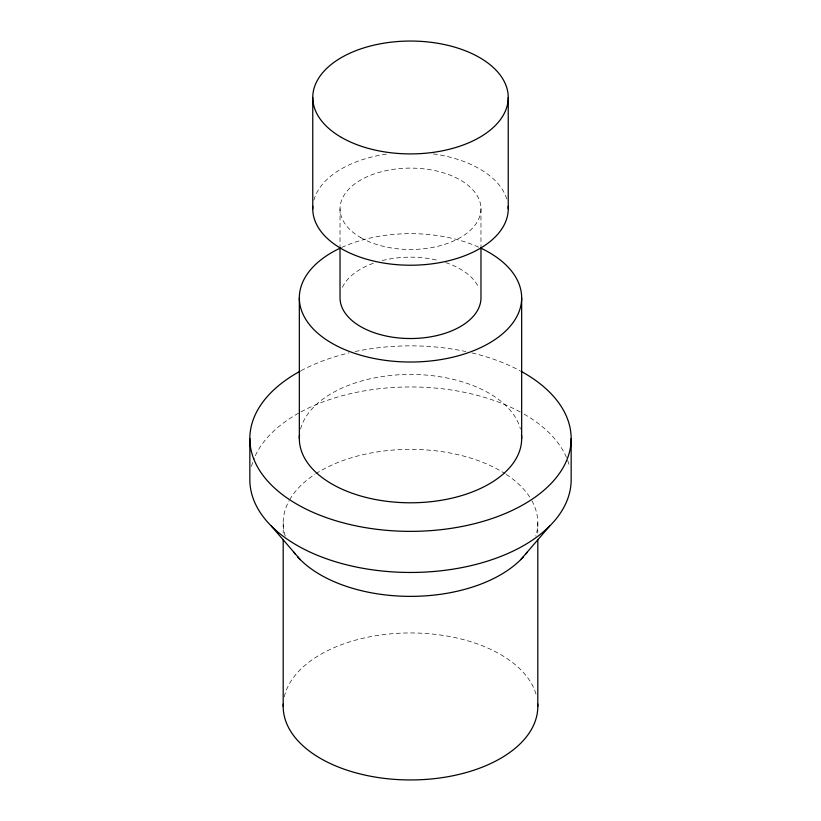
<?xml version="1.0" encoding="UTF-8"?>
<svg xmlns="http://www.w3.org/2000/svg" width="821" height="821" viewBox="0 0 821 821"><rect width="100%" height="100%" fill="white"/><g stroke="black" fill="none" stroke-linecap="round" stroke-linejoin="round"><path stroke-width="0.62" stroke-dasharray="4.11 3.08" d="M537.806 522.864L537.806 533.065M480.973 208.791L480.973 245.684M340.027 208.791L340.027 245.684M283.194 522.864L283.194 533.065M284.282 696.855A127.306 73.5 0 0 1 410.5 632.95A127.306 73.5 0 0 1 536.718 696.855M285.246 536.041A127.306 73.5 0 0 1 289.074 500.779M289.639 499.763A127.306 73.5 0 0 1 314.802 474.384M315.911 473.666A127.306 73.5 0 0 1 505.089 473.666M506.198 474.384A127.306 73.5 0 0 1 531.361 499.763M531.926 500.779A127.306 73.5 0 0 1 535.754 536.041M251.503 466.39A160.659 92.752 0 0 1 254.284 458.036M255.31 455.706A160.659 92.752 0 0 1 299.993 412.388M301.04 411.814A160.659 92.752 0 0 1 522.053 412.963M524.106 414.123A160.659 92.752 0 0 1 567.188 459.216M567.639 460.396A160.659 92.752 0 0 1 569.497 466.39M301.04 370.712A160.659 92.752 0 0 1 349.017 352.917M355.175 351.532A160.659 92.752 0 0 1 465.825 351.532M471.983 352.917A160.659 92.752 0 0 1 519.96 370.712M300.578 429.034A111.163 64.182 0 0 1 410.5 374.438A111.163 64.182 0 0 1 520.422 429.034M341.669 247.449A111.163 64.182 0 0 1 479.331 247.449M342.429 287.309A70.473 40.691 0 0 1 375.269 262.607M382.309 260.555A70.473 40.691 0 0 1 438.691 260.555M445.731 262.607A70.473 40.691 0 0 1 478.571 287.309M313.899 200.201A97.74 56.433 0 0 1 387.666 153.927M433.334 153.927A97.74 56.433 0 0 1 507.101 200.201M360.665 237.567A70.473 40.691 0 0 0 478.571 219.32A70.473 40.691 0 0 0 392.264 169.495A70.473 40.691 0 0 0 360.665 237.567"/><path stroke-width="1.23" d="M520.75 559.614L549.639 526.087M271.361 526.087L300.25 559.614M571.159 438.609L571.159 479.71A160.659 92.752 0 0 1 410.5 572.463A160.659 92.752 0 0 1 249.841 479.71L249.841 438.609M537.806 539.438L537.806 706.45M521.663 297.838L521.663 438.609M508.24 97.483L508.24 208.791M480.973 246.957L480.973 297.838A70.473 40.691 0 0 1 410.5 338.529A70.473 40.691 0 0 1 340.027 297.838L340.027 246.957M312.76 97.483L312.76 208.791M299.337 297.838L299.337 438.609M283.194 539.438L283.194 706.45M537.745 704.059A127.306 73.5 0 0 1 410.5 779.95A127.306 73.5 0 0 1 283.255 704.059M527.39 551.989A127.306 73.5 0 0 1 525.871 553.949M523.408 556.823A127.306 73.5 0 0 1 410.5 596.364A127.306 73.5 0 0 1 297.592 556.823M295.129 553.949A127.306 73.5 0 0 1 293.61 551.989M521.007 371.287A160.659 92.752 0 0 1 525.112 503.612A160.659 92.752 0 0 1 295.888 503.612A160.659 92.752 0 0 1 299.993 371.287M521.489 435.027A111.163 64.182 0 0 1 410.5 502.791A111.163 64.182 0 0 1 299.511 435.027M481.599 248.506A111.163 64.182 0 0 1 491.461 341.823A111.163 64.182 0 0 1 329.539 341.823A111.163 64.182 0 0 1 339.401 248.506M508.148 206.348A97.74 56.433 0 0 1 410.5 265.224A97.74 56.433 0 0 1 312.852 206.348M341.392 137.384A97.74 56.433 0 0 0 504.905 112.087A97.74 56.433 0 0 0 385.203 42.969A97.74 56.433 0 0 0 341.392 137.384"/></g></svg>
